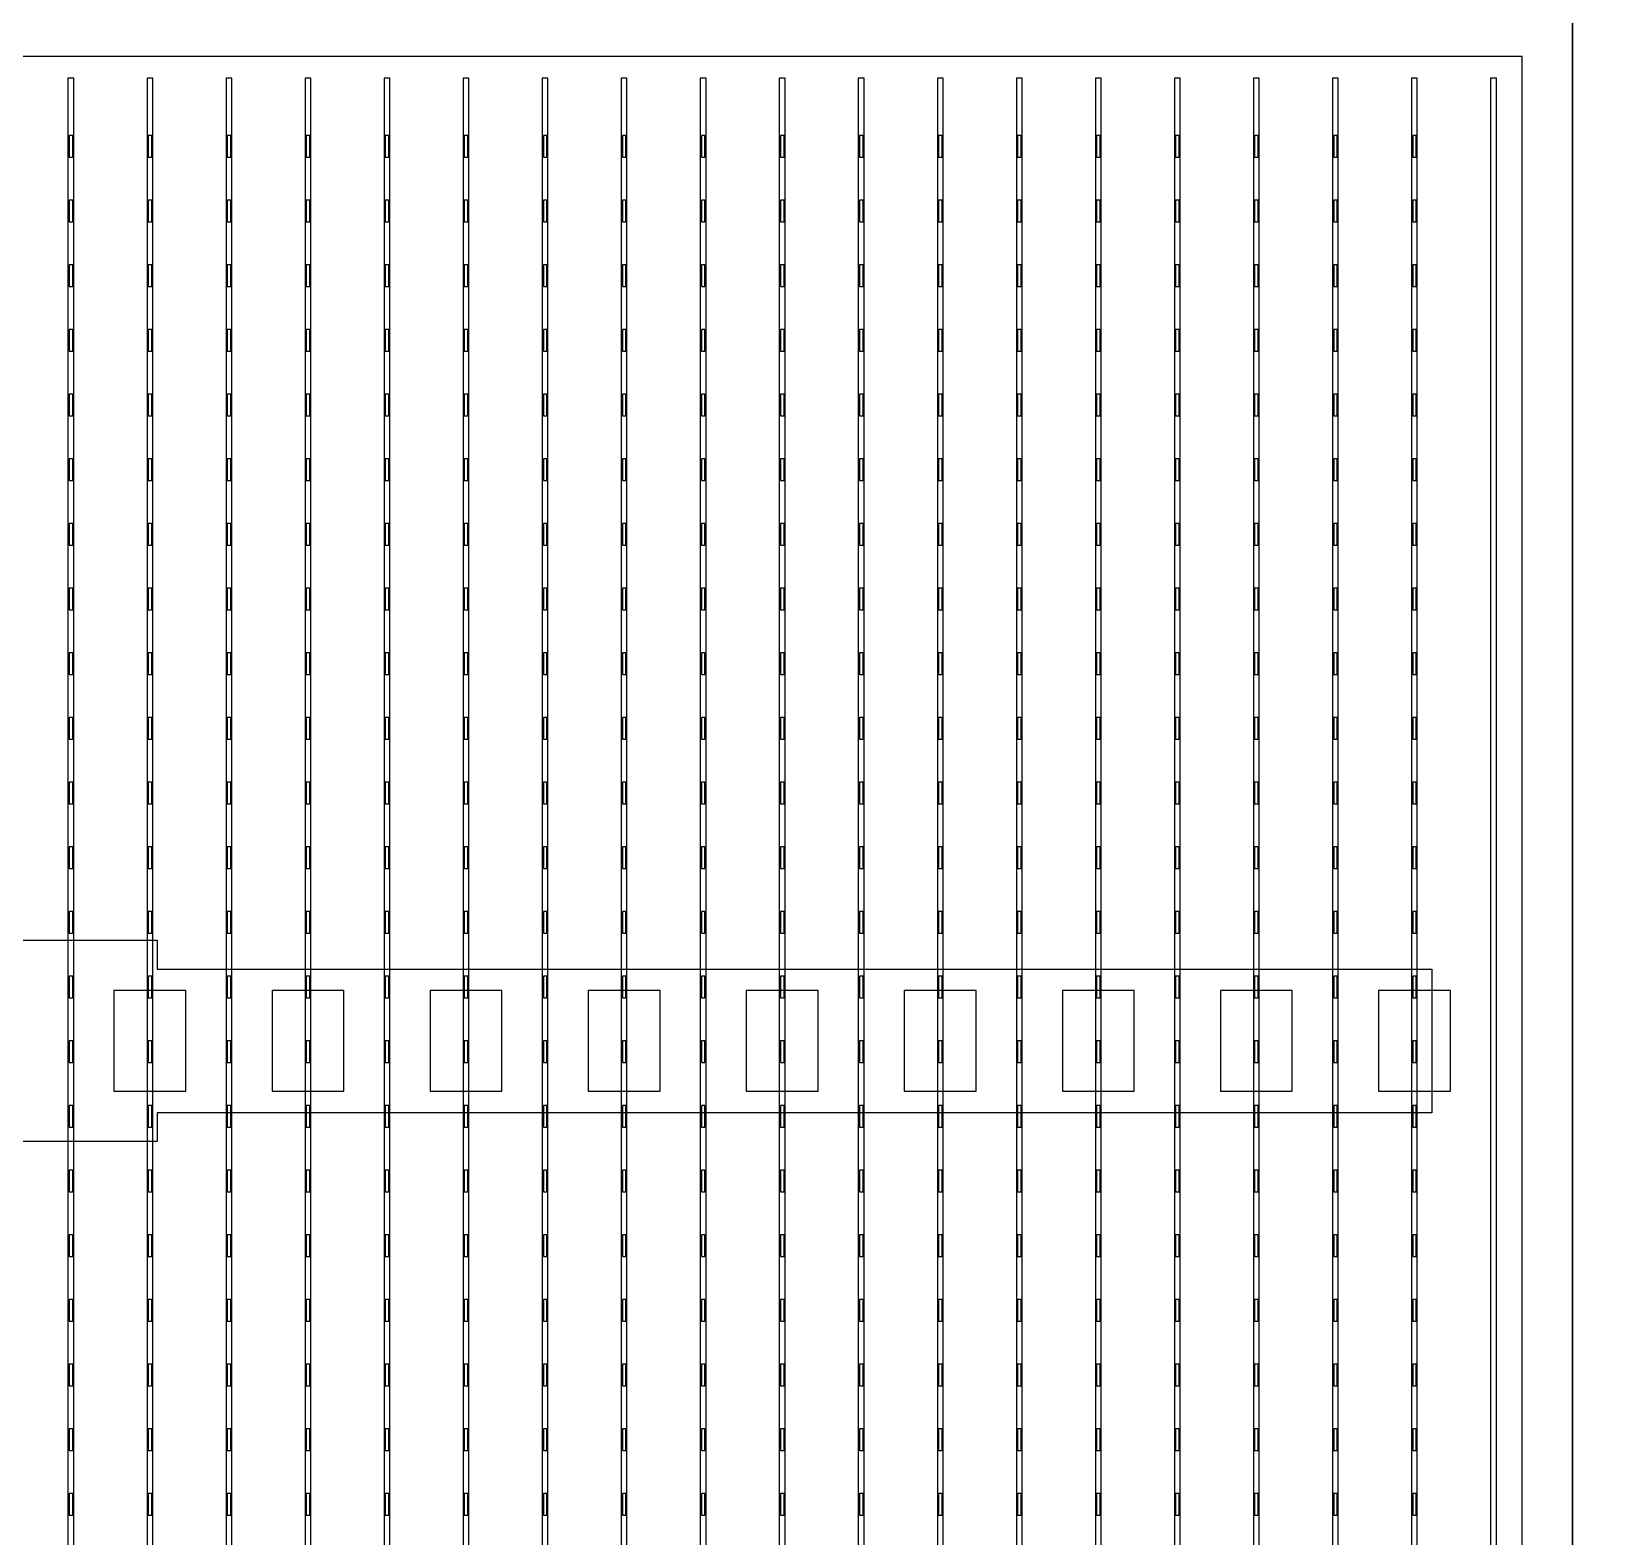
# Model space of a CAD drawing. Header units: millimetres. Extents: x -18 to 142, y -7 to 153.
# Drawn here: x 93.25 to 104.14, y 93.35 to 103.83 of the extents above; entities that cross this region are included whole.
import ezdxf

# ---------------------------------------------------------------- set-up
doc = ezdxf.new("R2010")
doc.units = ezdxf.units.MM
for name, color, linetype in [('BUSBARS', 3, 'Continuous'), ('CELLS', 5, 'Continuous'), ('CONTACT_PADS', 2, 'Continuous'), ('DICING', 4, 'Continuous'), ('FINGERS', 1, 'Continuous'), ('INSULATION', 2, 'Continuous')]:
    doc.layers.add(name, color=color, linetype=linetype)

msp = doc.modelspace()

# ---------------------------------------------------------------- linework, layer by layer
at = {"layer": 'BUSBARS'}
msp.add_lwpolyline([(102.99, 97.3), (102.99, 96.3), (94.12, 96.3), (94.12, 96.1), (92.92, 96.1), (92.92, 96.3), (84.05, 96.3), (84.05, 97.3), (92.92, 97.3), (92.92, 97.5), (94.12, 97.5), (94.12, 97.3), (102.99, 97.3)], close=True, dxfattribs=at)
at = {"layer": 'CELLS'}
for points in [[(103.97, 83.1), (103.97, 104), (83.07, 104), (83.07, 83.1), (103.97, 83.1)], [(124.87, 83.1), (124.87, 104), (103.97, 104), (103.97, 83.1), (124.87, 83.1)]]:
    msp.add_lwpolyline(points, close=True, dxfattribs=at)
at = {"layer": 'CONTACT_PADS'}
for points in [[(93.533, 102.95), (93.533, 103.1), (93.508, 103.1), (93.508, 102.95), (93.533, 102.95)], [(94.083, 102.95), (94.083, 103.1), (94.058, 103.1), (94.058, 102.95), (94.083, 102.95)], [(94.633, 102.95), (94.633, 103.1), (94.608, 103.1), (94.608, 102.95), (94.633, 102.95)], [(95.183, 102.95), (95.183, 103.1), (95.158, 103.1), (95.158, 102.95), (95.183, 102.95)], [(95.733, 102.95), (95.733, 103.1), (95.708, 103.1), (95.708, 102.95), (95.733, 102.95)], [(96.283, 102.95), (96.283, 103.1), (96.258, 103.1), (96.258, 102.95), (96.283, 102.95)], [(96.833, 102.95), (96.833, 103.1), (96.808, 103.1), (96.808, 102.95), (96.833, 102.95)], [(97.383, 102.95), (97.383, 103.1), (97.358, 103.1), (97.358, 102.95), (97.383, 102.95)], [(97.933, 102.95), (97.933, 103.1), (97.908, 103.1), (97.908, 102.95), (97.933, 102.95)], [(98.483, 102.95), (98.483, 103.1), (98.458, 103.1), (98.458, 102.95), (98.483, 102.95)], [(99.033, 102.95), (99.033, 103.1), (99.008, 103.1), (99.008, 102.95), (99.033, 102.95)], [(99.583, 102.95), (99.583, 103.1), (99.558, 103.1), (99.558, 102.95), (99.583, 102.95)], [(100.133, 102.95), (100.133, 103.1), (100.108, 103.1), (100.108, 102.95), (100.133, 102.95)], [(100.683, 102.95), (100.683, 103.1), (100.658, 103.1), (100.658, 102.95), (100.683, 102.95)], [(101.233, 102.95), (101.233, 103.1), (101.208, 103.1), (101.208, 102.95), (101.233, 102.95)], [(101.783, 102.95), (101.783, 103.1), (101.758, 103.1), (101.758, 102.95), (101.783, 102.95)], [(102.333, 102.95), (102.333, 103.1), (102.308, 103.1), (102.308, 102.95), (102.333, 102.95)], [(102.883, 102.95), (102.883, 103.1), (102.858, 103.1), (102.858, 102.95), (102.883, 102.95)], [(93.533, 102.5), (93.533, 102.65), (93.508, 102.65), (93.508, 102.5), (93.533, 102.5)], [(94.083, 102.5), (94.083, 102.65), (94.058, 102.65), (94.058, 102.5), (94.083, 102.5)], [(94.633, 102.5), (94.633, 102.65), (94.608, 102.65), (94.608, 102.5), (94.633, 102.5)], [(95.183, 102.5), (95.183, 102.65), (95.158, 102.65), (95.158, 102.5), (95.183, 102.5)], [(95.733, 102.5), (95.733, 102.65), (95.708, 102.65), (95.708, 102.5), (95.733, 102.5)], [(96.283, 102.5), (96.283, 102.65), (96.258, 102.65), (96.258, 102.5), (96.283, 102.5)], [(96.833, 102.5), (96.833, 102.65), (96.808, 102.65), (96.808, 102.5), (96.833, 102.5)], [(97.383, 102.5), (97.383, 102.65), (97.358, 102.65), (97.358, 102.5), (97.383, 102.5)], [(97.933, 102.5), (97.933, 102.65), (97.908, 102.65), (97.908, 102.5), (97.933, 102.5)], [(98.483, 102.5), (98.483, 102.65), (98.458, 102.65), (98.458, 102.5), (98.483, 102.5)], [(99.033, 102.5), (99.033, 102.65), (99.008, 102.65), (99.008, 102.5), (99.033, 102.5)], [(99.583, 102.5), (99.583, 102.65), (99.558, 102.65), (99.558, 102.5), (99.583, 102.5)], [(100.133, 102.5), (100.133, 102.65), (100.108, 102.65), (100.108, 102.5), (100.133, 102.5)], [(100.683, 102.5), (100.683, 102.65), (100.658, 102.65), (100.658, 102.5), (100.683, 102.5)], [(101.233, 102.5), (101.233, 102.65), (101.208, 102.65), (101.208, 102.5), (101.233, 102.5)], [(101.783, 102.5), (101.783, 102.65), (101.758, 102.65), (101.758, 102.5), (101.783, 102.5)], [(102.333, 102.5), (102.333, 102.65), (102.308, 102.65), (102.308, 102.5), (102.333, 102.5)], [(102.883, 102.5), (102.883, 102.65), (102.858, 102.65), (102.858, 102.5), (102.883, 102.5)], [(93.533, 102.05), (93.533, 102.2), (93.508, 102.2), (93.508, 102.05), (93.533, 102.05)], [(94.083, 102.05), (94.083, 102.2), (94.058, 102.2), (94.058, 102.05), (94.083, 102.05)], [(94.633, 102.05), (94.633, 102.2), (94.608, 102.2), (94.608, 102.05), (94.633, 102.05)], [(95.183, 102.05), (95.183, 102.2), (95.158, 102.2), (95.158, 102.05), (95.183, 102.05)], [(95.733, 102.05), (95.733, 102.2), (95.708, 102.2), (95.708, 102.05), (95.733, 102.05)], [(96.283, 102.05), (96.283, 102.2), (96.258, 102.2), (96.258, 102.05), (96.283, 102.05)], [(96.833, 102.05), (96.833, 102.2), (96.808, 102.2), (96.808, 102.05), (96.833, 102.05)], [(97.383, 102.05), (97.383, 102.2), (97.358, 102.2), (97.358, 102.05), (97.383, 102.05)], [(97.933, 102.05), (97.933, 102.2), (97.908, 102.2), (97.908, 102.05), (97.933, 102.05)], [(98.483, 102.05), (98.483, 102.2), (98.458, 102.2), (98.458, 102.05), (98.483, 102.05)], [(99.033, 102.05), (99.033, 102.2), (99.008, 102.2), (99.008, 102.05), (99.033, 102.05)], [(99.583, 102.05), (99.583, 102.2), (99.558, 102.2), (99.558, 102.05), (99.583, 102.05)], [(100.133, 102.05), (100.133, 102.2), (100.108, 102.2), (100.108, 102.05), (100.133, 102.05)], [(100.683, 102.05), (100.683, 102.2), (100.658, 102.2), (100.658, 102.05), (100.683, 102.05)], [(101.233, 102.05), (101.233, 102.2), (101.208, 102.2), (101.208, 102.05), (101.233, 102.05)], [(101.783, 102.05), (101.783, 102.2), (101.758, 102.2), (101.758, 102.05), (101.783, 102.05)], [(102.333, 102.05), (102.333, 102.2), (102.308, 102.2), (102.308, 102.05), (102.333, 102.05)], [(102.883, 102.05), (102.883, 102.2), (102.858, 102.2), (102.858, 102.05), (102.883, 102.05)], [(93.533, 101.6), (93.533, 101.75), (93.508, 101.75), (93.508, 101.6), (93.533, 101.6)], [(94.083, 101.6), (94.083, 101.75), (94.058, 101.75), (94.058, 101.6), (94.083, 101.6)], [(94.633, 101.6), (94.633, 101.75), (94.608, 101.75), (94.608, 101.6), (94.633, 101.6)], [(95.183, 101.6), (95.183, 101.75), (95.158, 101.75), (95.158, 101.6), (95.183, 101.6)], [(95.733, 101.6), (95.733, 101.75), (95.708, 101.75), (95.708, 101.6), (95.733, 101.6)], [(96.283, 101.6), (96.283, 101.75), (96.258, 101.75), (96.258, 101.6), (96.283, 101.6)], [(96.833, 101.6), (96.833, 101.75), (96.808, 101.75), (96.808, 101.6), (96.833, 101.6)], [(97.383, 101.6), (97.383, 101.75), (97.358, 101.75), (97.358, 101.6), (97.383, 101.6)], [(97.933, 101.6), (97.933, 101.75), (97.908, 101.75), (97.908, 101.6), (97.933, 101.6)], [(98.483, 101.6), (98.483, 101.75), (98.458, 101.75), (98.458, 101.6), (98.483, 101.6)], [(99.033, 101.6), (99.033, 101.75), (99.008, 101.75), (99.008, 101.6), (99.033, 101.6)], [(99.583, 101.6), (99.583, 101.75), (99.558, 101.75), (99.558, 101.6), (99.583, 101.6)], [(100.133, 101.6), (100.133, 101.75), (100.108, 101.75), (100.108, 101.6), (100.133, 101.6)], [(100.683, 101.6), (100.683, 101.75), (100.658, 101.75), (100.658, 101.6), (100.683, 101.6)], [(101.233, 101.6), (101.233, 101.75), (101.208, 101.75), (101.208, 101.6), (101.233, 101.6)], [(101.783, 101.6), (101.783, 101.75), (101.758, 101.75), (101.758, 101.6), (101.783, 101.6)], [(102.333, 101.6), (102.333, 101.75), (102.308, 101.75), (102.308, 101.6), (102.333, 101.6)], [(102.883, 101.6), (102.883, 101.75), (102.858, 101.75), (102.858, 101.6), (102.883, 101.6)], [(93.533, 101.15), (93.533, 101.3), (93.508, 101.3), (93.508, 101.15), (93.533, 101.15)], [(94.083, 101.15), (94.083, 101.3), (94.058, 101.3), (94.058, 101.15), (94.083, 101.15)], [(94.633, 101.15), (94.633, 101.3), (94.608, 101.3), (94.608, 101.15), (94.633, 101.15)], [(95.183, 101.15), (95.183, 101.3), (95.158, 101.3), (95.158, 101.15), (95.183, 101.15)], [(95.733, 101.15), (95.733, 101.3), (95.708, 101.3), (95.708, 101.15), (95.733, 101.15)], [(96.283, 101.15), (96.283, 101.3), (96.258, 101.3), (96.258, 101.15), (96.283, 101.15)], [(96.833, 101.15), (96.833, 101.3), (96.808, 101.3), (96.808, 101.15), (96.833, 101.15)], [(97.383, 101.15), (97.383, 101.3), (97.358, 101.3), (97.358, 101.15), (97.383, 101.15)], [(97.933, 101.15), (97.933, 101.3), (97.908, 101.3), (97.908, 101.15), (97.933, 101.15)], [(98.483, 101.15), (98.483, 101.3), (98.458, 101.3), (98.458, 101.15), (98.483, 101.15)], [(99.033, 101.15), (99.033, 101.3), (99.008, 101.3), (99.008, 101.15), (99.033, 101.15)], [(99.583, 101.15), (99.583, 101.3), (99.558, 101.3), (99.558, 101.15), (99.583, 101.15)], [(100.133, 101.15), (100.133, 101.3), (100.108, 101.3), (100.108, 101.15), (100.133, 101.15)], [(100.683, 101.15), (100.683, 101.3), (100.658, 101.3), (100.658, 101.15), (100.683, 101.15)], [(101.233, 101.15), (101.233, 101.3), (101.208, 101.3), (101.208, 101.15), (101.233, 101.15)], [(101.783, 101.15), (101.783, 101.3), (101.758, 101.3), (101.758, 101.15), (101.783, 101.15)], [(102.333, 101.15), (102.333, 101.3), (102.308, 101.3), (102.308, 101.15), (102.333, 101.15)], [(102.883, 101.15), (102.883, 101.3), (102.858, 101.3), (102.858, 101.15), (102.883, 101.15)], [(93.533, 100.7), (93.533, 100.85), (93.508, 100.85), (93.508, 100.7), (93.533, 100.7)], [(94.083, 100.7), (94.083, 100.85), (94.058, 100.85), (94.058, 100.7), (94.083, 100.7)], [(94.633, 100.7), (94.633, 100.85), (94.608, 100.85), (94.608, 100.7), (94.633, 100.7)], [(95.183, 100.7), (95.183, 100.85), (95.158, 100.85), (95.158, 100.7), (95.183, 100.7)], [(95.733, 100.7), (95.733, 100.85), (95.708, 100.85), (95.708, 100.7), (95.733, 100.7)], [(96.283, 100.7), (96.283, 100.85), (96.258, 100.85), (96.258, 100.7), (96.283, 100.7)], [(96.833, 100.7), (96.833, 100.85), (96.808, 100.85), (96.808, 100.7), (96.833, 100.7)], [(97.383, 100.7), (97.383, 100.85), (97.358, 100.85), (97.358, 100.7), (97.383, 100.7)], [(97.933, 100.7), (97.933, 100.85), (97.908, 100.85), (97.908, 100.7), (97.933, 100.7)], [(98.483, 100.7), (98.483, 100.85), (98.458, 100.85), (98.458, 100.7), (98.483, 100.7)], [(99.033, 100.7), (99.033, 100.85), (99.008, 100.85), (99.008, 100.7), (99.033, 100.7)], [(99.583, 100.7), (99.583, 100.85), (99.558, 100.85), (99.558, 100.7), (99.583, 100.7)], [(100.133, 100.7), (100.133, 100.85), (100.108, 100.85), (100.108, 100.7), (100.133, 100.7)], [(100.683, 100.7), (100.683, 100.85), (100.658, 100.85), (100.658, 100.7), (100.683, 100.7)], [(101.233, 100.7), (101.233, 100.85), (101.208, 100.85), (101.208, 100.7), (101.233, 100.7)], [(101.783, 100.7), (101.783, 100.85), (101.758, 100.85), (101.758, 100.7), (101.783, 100.7)], [(102.333, 100.7), (102.333, 100.85), (102.308, 100.85), (102.308, 100.7), (102.333, 100.7)], [(102.883, 100.7), (102.883, 100.85), (102.858, 100.85), (102.858, 100.7), (102.883, 100.7)], [(93.533, 100.25), (93.533, 100.4), (93.508, 100.4), (93.508, 100.25), (93.533, 100.25)], [(94.083, 100.25), (94.083, 100.4), (94.058, 100.4), (94.058, 100.25), (94.083, 100.25)], [(94.633, 100.25), (94.633, 100.4), (94.608, 100.4), (94.608, 100.25), (94.633, 100.25)], [(95.183, 100.25), (95.183, 100.4), (95.158, 100.4), (95.158, 100.25), (95.183, 100.25)], [(95.733, 100.25), (95.733, 100.4), (95.708, 100.4), (95.708, 100.25), (95.733, 100.25)], [(96.283, 100.25), (96.283, 100.4), (96.258, 100.4), (96.258, 100.25), (96.283, 100.25)], [(96.833, 100.25), (96.833, 100.4), (96.808, 100.4), (96.808, 100.25), (96.833, 100.25)], [(97.383, 100.25), (97.383, 100.4), (97.358, 100.4), (97.358, 100.25), (97.383, 100.25)], [(97.933, 100.25), (97.933, 100.4), (97.908, 100.4), (97.908, 100.25), (97.933, 100.25)], [(98.483, 100.25), (98.483, 100.4), (98.458, 100.4), (98.458, 100.25), (98.483, 100.25)], [(99.033, 100.25), (99.033, 100.4), (99.008, 100.4), (99.008, 100.25), (99.033, 100.25)], [(99.583, 100.25), (99.583, 100.4), (99.558, 100.4), (99.558, 100.25), (99.583, 100.25)], [(100.133, 100.25), (100.133, 100.4), (100.108, 100.4), (100.108, 100.25), (100.133, 100.25)], [(100.683, 100.25), (100.683, 100.4), (100.658, 100.4), (100.658, 100.25), (100.683, 100.25)], [(101.233, 100.25), (101.233, 100.4), (101.208, 100.4), (101.208, 100.25), (101.233, 100.25)], [(101.783, 100.25), (101.783, 100.4), (101.758, 100.4), (101.758, 100.25), (101.783, 100.25)], [(102.333, 100.25), (102.333, 100.4), (102.308, 100.4), (102.308, 100.25), (102.333, 100.25)], [(102.883, 100.25), (102.883, 100.4), (102.858, 100.4), (102.858, 100.25), (102.883, 100.25)], [(93.533, 99.8), (93.533, 99.95), (93.508, 99.95), (93.508, 99.8), (93.533, 99.8)], [(94.083, 99.8), (94.083, 99.95), (94.058, 99.95), (94.058, 99.8), (94.083, 99.8)], [(94.633, 99.8), (94.633, 99.95), (94.608, 99.95), (94.608, 99.8), (94.633, 99.8)], [(95.183, 99.8), (95.183, 99.95), (95.158, 99.95), (95.158, 99.8), (95.183, 99.8)], [(95.733, 99.8), (95.733, 99.95), (95.708, 99.95), (95.708, 99.8), (95.733, 99.8)], [(96.283, 99.8), (96.283, 99.95), (96.258, 99.95), (96.258, 99.8), (96.283, 99.8)], [(96.833, 99.8), (96.833, 99.95), (96.808, 99.95), (96.808, 99.8), (96.833, 99.8)], [(97.383, 99.8), (97.383, 99.95), (97.358, 99.95), (97.358, 99.8), (97.383, 99.8)], [(97.933, 99.8), (97.933, 99.95), (97.908, 99.95), (97.908, 99.8), (97.933, 99.8)], [(98.483, 99.8), (98.483, 99.95), (98.458, 99.95), (98.458, 99.8), (98.483, 99.8)], [(99.033, 99.8), (99.033, 99.95), (99.008, 99.95), (99.008, 99.8), (99.033, 99.8)], [(99.583, 99.8), (99.583, 99.95), (99.558, 99.95), (99.558, 99.8), (99.583, 99.8)], [(100.133, 99.8), (100.133, 99.95), (100.108, 99.95), (100.108, 99.8), (100.133, 99.8)], [(100.683, 99.8), (100.683, 99.95), (100.658, 99.95), (100.658, 99.8), (100.683, 99.8)], [(101.233, 99.8), (101.233, 99.95), (101.208, 99.95), (101.208, 99.8), (101.233, 99.8)], [(101.783, 99.8), (101.783, 99.95), (101.758, 99.95), (101.758, 99.8), (101.783, 99.8)], [(102.333, 99.8), (102.333, 99.95), (102.308, 99.95), (102.308, 99.8), (102.333, 99.8)], [(102.883, 99.8), (102.883, 99.95), (102.858, 99.95), (102.858, 99.8), (102.883, 99.8)], [(93.533, 99.35), (93.533, 99.5), (93.508, 99.5), (93.508, 99.35), (93.533, 99.35)], [(94.083, 99.35), (94.083, 99.5), (94.058, 99.5), (94.058, 99.35), (94.083, 99.35)], [(94.633, 99.35), (94.633, 99.5), (94.608, 99.5), (94.608, 99.35), (94.633, 99.35)], [(95.183, 99.35), (95.183, 99.5), (95.158, 99.5), (95.158, 99.35), (95.183, 99.35)], [(95.733, 99.35), (95.733, 99.5), (95.708, 99.5), (95.708, 99.35), (95.733, 99.35)], [(96.283, 99.35), (96.283, 99.5), (96.258, 99.5), (96.258, 99.35), (96.283, 99.35)], [(96.833, 99.35), (96.833, 99.5), (96.808, 99.5), (96.808, 99.35), (96.833, 99.35)], [(97.383, 99.35), (97.383, 99.5), (97.358, 99.5), (97.358, 99.35), (97.383, 99.35)], [(97.933, 99.35), (97.933, 99.5), (97.908, 99.5), (97.908, 99.35), (97.933, 99.35)], [(98.483, 99.35), (98.483, 99.5), (98.458, 99.5), (98.458, 99.35), (98.483, 99.35)], [(99.033, 99.35), (99.033, 99.5), (99.008, 99.5), (99.008, 99.35), (99.033, 99.35)], [(99.583, 99.35), (99.583, 99.5), (99.558, 99.5), (99.558, 99.35), (99.583, 99.35)], [(100.133, 99.35), (100.133, 99.5), (100.108, 99.5), (100.108, 99.35), (100.133, 99.35)], [(100.683, 99.35), (100.683, 99.5), (100.658, 99.5), (100.658, 99.35), (100.683, 99.35)], [(101.233, 99.35), (101.233, 99.5), (101.208, 99.5), (101.208, 99.35), (101.233, 99.35)], [(101.783, 99.35), (101.783, 99.5), (101.758, 99.5), (101.758, 99.35), (101.783, 99.35)], [(102.333, 99.35), (102.333, 99.5), (102.308, 99.5), (102.308, 99.35), (102.333, 99.35)], [(102.883, 99.35), (102.883, 99.5), (102.858, 99.5), (102.858, 99.35), (102.883, 99.35)], [(93.533, 98.9), (93.533, 99.05), (93.508, 99.05), (93.508, 98.9), (93.533, 98.9)], [(94.083, 98.9), (94.083, 99.05), (94.058, 99.05), (94.058, 98.9), (94.083, 98.9)], [(94.633, 98.9), (94.633, 99.05), (94.608, 99.05), (94.608, 98.9), (94.633, 98.9)], [(95.183, 98.9), (95.183, 99.05), (95.158, 99.05), (95.158, 98.9), (95.183, 98.9)], [(95.733, 98.9), (95.733, 99.05), (95.708, 99.05), (95.708, 98.9), (95.733, 98.9)], [(96.283, 98.9), (96.283, 99.05), (96.258, 99.05), (96.258, 98.9), (96.283, 98.9)], [(96.833, 98.9), (96.833, 99.05), (96.808, 99.05), (96.808, 98.9), (96.833, 98.9)], [(97.383, 98.9), (97.383, 99.05), (97.358, 99.05), (97.358, 98.9), (97.383, 98.9)], [(97.933, 98.9), (97.933, 99.05), (97.908, 99.05), (97.908, 98.9), (97.933, 98.9)], [(98.483, 98.9), (98.483, 99.05), (98.458, 99.05), (98.458, 98.9), (98.483, 98.9)], [(99.033, 98.9), (99.033, 99.05), (99.008, 99.05), (99.008, 98.9), (99.033, 98.9)], [(99.583, 98.9), (99.583, 99.05), (99.558, 99.05), (99.558, 98.9), (99.583, 98.9)], [(100.133, 98.9), (100.133, 99.05), (100.108, 99.05), (100.108, 98.9), (100.133, 98.9)], [(100.683, 98.9), (100.683, 99.05), (100.658, 99.05), (100.658, 98.9), (100.683, 98.9)], [(101.233, 98.9), (101.233, 99.05), (101.208, 99.05), (101.208, 98.9), (101.233, 98.9)], [(101.783, 98.9), (101.783, 99.05), (101.758, 99.05), (101.758, 98.9), (101.783, 98.9)], [(102.333, 98.9), (102.333, 99.05), (102.308, 99.05), (102.308, 98.9), (102.333, 98.9)], [(102.883, 98.9), (102.883, 99.05), (102.858, 99.05), (102.858, 98.9), (102.883, 98.9)], [(93.533, 98.45), (93.533, 98.6), (93.508, 98.6), (93.508, 98.45), (93.533, 98.45)], [(94.083, 98.45), (94.083, 98.6), (94.058, 98.6), (94.058, 98.45), (94.083, 98.45)], [(94.633, 98.45), (94.633, 98.6), (94.608, 98.6), (94.608, 98.45), (94.633, 98.45)], [(95.183, 98.45), (95.183, 98.6), (95.158, 98.6), (95.158, 98.45), (95.183, 98.45)], [(95.733, 98.45), (95.733, 98.6), (95.708, 98.6), (95.708, 98.45), (95.733, 98.45)], [(96.283, 98.45), (96.283, 98.6), (96.258, 98.6), (96.258, 98.45), (96.283, 98.45)], [(96.833, 98.45), (96.833, 98.6), (96.808, 98.6), (96.808, 98.45), (96.833, 98.45)], [(97.383, 98.45), (97.383, 98.6), (97.358, 98.6), (97.358, 98.45), (97.383, 98.45)], [(97.933, 98.45), (97.933, 98.6), (97.908, 98.6), (97.908, 98.45), (97.933, 98.45)], [(98.483, 98.45), (98.483, 98.6), (98.458, 98.6), (98.458, 98.45), (98.483, 98.45)], [(99.033, 98.45), (99.033, 98.6), (99.008, 98.6), (99.008, 98.45), (99.033, 98.45)], [(99.583, 98.45), (99.583, 98.6), (99.558, 98.6), (99.558, 98.45), (99.583, 98.45)], [(100.133, 98.45), (100.133, 98.6), (100.108, 98.6), (100.108, 98.45), (100.133, 98.45)], [(100.683, 98.45), (100.683, 98.6), (100.658, 98.6), (100.658, 98.45), (100.683, 98.45)], [(101.233, 98.45), (101.233, 98.6), (101.208, 98.6), (101.208, 98.45), (101.233, 98.45)], [(101.783, 98.45), (101.783, 98.6), (101.758, 98.6), (101.758, 98.45), (101.783, 98.45)], [(102.333, 98.45), (102.333, 98.6), (102.308, 98.6), (102.308, 98.45), (102.333, 98.45)], [(102.883, 98.45), (102.883, 98.6), (102.858, 98.6), (102.858, 98.45), (102.883, 98.45)], [(93.533, 98), (93.533, 98.15), (93.508, 98.15), (93.508, 98), (93.533, 98)], [(94.083, 98), (94.083, 98.15), (94.058, 98.15), (94.058, 98), (94.083, 98)], [(94.633, 98), (94.633, 98.15), (94.608, 98.15), (94.608, 98), (94.633, 98)], [(95.183, 98), (95.183, 98.15), (95.158, 98.15), (95.158, 98), (95.183, 98)], [(95.733, 98), (95.733, 98.15), (95.708, 98.15), (95.708, 98), (95.733, 98)], [(96.283, 98), (96.283, 98.15), (96.258, 98.15), (96.258, 98), (96.283, 98)], [(96.833, 98), (96.833, 98.15), (96.808, 98.15), (96.808, 98), (96.833, 98)], [(97.383, 98), (97.383, 98.15), (97.358, 98.15), (97.358, 98), (97.383, 98)], [(97.933, 98), (97.933, 98.15), (97.908, 98.15), (97.908, 98), (97.933, 98)], [(98.483, 98), (98.483, 98.15), (98.458, 98.15), (98.458, 98), (98.483, 98)], [(99.033, 98), (99.033, 98.15), (99.008, 98.15), (99.008, 98), (99.033, 98)], [(99.583, 98), (99.583, 98.15), (99.558, 98.15), (99.558, 98), (99.583, 98)], [(100.133, 98), (100.133, 98.15), (100.108, 98.15), (100.108, 98), (100.133, 98)], [(100.683, 98), (100.683, 98.15), (100.658, 98.15), (100.658, 98), (100.683, 98)], [(101.233, 98), (101.233, 98.15), (101.208, 98.15), (101.208, 98), (101.233, 98)], [(101.783, 98), (101.783, 98.15), (101.758, 98.15), (101.758, 98), (101.783, 98)], [(102.333, 98), (102.333, 98.15), (102.308, 98.15), (102.308, 98), (102.333, 98)], [(102.883, 98), (102.883, 98.15), (102.858, 98.15), (102.858, 98), (102.883, 98)], [(93.533, 97.55), (93.533, 97.7), (93.508, 97.7), (93.508, 97.55), (93.533, 97.55)], [(94.083, 97.55), (94.083, 97.7), (94.058, 97.7), (94.058, 97.55), (94.083, 97.55)], [(94.633, 97.55), (94.633, 97.7), (94.608, 97.7), (94.608, 97.55), (94.633, 97.55)], [(95.183, 97.55), (95.183, 97.7), (95.158, 97.7), (95.158, 97.55), (95.183, 97.55)], [(95.733, 97.55), (95.733, 97.7), (95.708, 97.7), (95.708, 97.55), (95.733, 97.55)], [(96.283, 97.55), (96.283, 97.7), (96.258, 97.7), (96.258, 97.55), (96.283, 97.55)], [(96.833, 97.55), (96.833, 97.7), (96.808, 97.7), (96.808, 97.55), (96.833, 97.55)], [(97.383, 97.55), (97.383, 97.7), (97.358, 97.7), (97.358, 97.55), (97.383, 97.55)], [(97.933, 97.55), (97.933, 97.7), (97.908, 97.7), (97.908, 97.55), (97.933, 97.55)], [(98.483, 97.55), (98.483, 97.7), (98.458, 97.7), (98.458, 97.55), (98.483, 97.55)], [(99.033, 97.55), (99.033, 97.7), (99.008, 97.7), (99.008, 97.55), (99.033, 97.55)], [(99.583, 97.55), (99.583, 97.7), (99.558, 97.7), (99.558, 97.55), (99.583, 97.55)], [(100.133, 97.55), (100.133, 97.7), (100.108, 97.7), (100.108, 97.55), (100.133, 97.55)], [(100.683, 97.55), (100.683, 97.7), (100.658, 97.7), (100.658, 97.55), (100.683, 97.55)], [(101.233, 97.55), (101.233, 97.7), (101.208, 97.7), (101.208, 97.55), (101.233, 97.55)], [(101.783, 97.55), (101.783, 97.7), (101.758, 97.7), (101.758, 97.55), (101.783, 97.55)], [(102.333, 97.55), (102.333, 97.7), (102.308, 97.7), (102.308, 97.55), (102.333, 97.55)], [(102.883, 97.55), (102.883, 97.7), (102.858, 97.7), (102.858, 97.55), (102.883, 97.55)], [(93.533, 97.1), (93.533, 97.25), (93.508, 97.25), (93.508, 97.1), (93.533, 97.1)], [(94.083, 97.1), (94.083, 97.25), (94.058, 97.25), (94.058, 97.1), (94.083, 97.1)], [(94.633, 97.1), (94.633, 97.25), (94.608, 97.25), (94.608, 97.1), (94.633, 97.1)], [(95.183, 97.1), (95.183, 97.25), (95.158, 97.25), (95.158, 97.1), (95.183, 97.1)], [(95.733, 97.1), (95.733, 97.25), (95.708, 97.25), (95.708, 97.1), (95.733, 97.1)], [(96.283, 97.1), (96.283, 97.25), (96.258, 97.25), (96.258, 97.1), (96.283, 97.1)], [(96.833, 97.1), (96.833, 97.25), (96.808, 97.25), (96.808, 97.1), (96.833, 97.1)], [(97.383, 97.1), (97.383, 97.25), (97.358, 97.25), (97.358, 97.1), (97.383, 97.1)], [(97.933, 97.1), (97.933, 97.25), (97.908, 97.25), (97.908, 97.1), (97.933, 97.1)], [(98.483, 97.1), (98.483, 97.25), (98.458, 97.25), (98.458, 97.1), (98.483, 97.1)], [(99.033, 97.1), (99.033, 97.25), (99.008, 97.25), (99.008, 97.1), (99.033, 97.1)], [(99.583, 97.1), (99.583, 97.25), (99.558, 97.25), (99.558, 97.1), (99.583, 97.1)], [(100.133, 97.1), (100.133, 97.25), (100.108, 97.25), (100.108, 97.1), (100.133, 97.1)], [(100.683, 97.1), (100.683, 97.25), (100.658, 97.25), (100.658, 97.1), (100.683, 97.1)], [(101.233, 97.1), (101.233, 97.25), (101.208, 97.25), (101.208, 97.1), (101.233, 97.1)], [(101.783, 97.1), (101.783, 97.25), (101.758, 97.25), (101.758, 97.1), (101.783, 97.1)], [(102.333, 97.1), (102.333, 97.25), (102.308, 97.25), (102.308, 97.1), (102.333, 97.1)], [(102.883, 97.1), (102.883, 97.25), (102.858, 97.25), (102.858, 97.1), (102.883, 97.1)], [(93.533, 96.65), (93.533, 96.8), (93.508, 96.8), (93.508, 96.65), (93.533, 96.65)], [(94.083, 96.65), (94.083, 96.8), (94.058, 96.8), (94.058, 96.65), (94.083, 96.65)], [(94.633, 96.65), (94.633, 96.8), (94.608, 96.8), (94.608, 96.65), (94.633, 96.65)], [(95.183, 96.65), (95.183, 96.8), (95.158, 96.8), (95.158, 96.65), (95.183, 96.65)], [(95.733, 96.65), (95.733, 96.8), (95.708, 96.8), (95.708, 96.65), (95.733, 96.65)], [(96.283, 96.65), (96.283, 96.8), (96.258, 96.8), (96.258, 96.65), (96.283, 96.65)], [(96.833, 96.65), (96.833, 96.8), (96.808, 96.8), (96.808, 96.65), (96.833, 96.65)], [(97.383, 96.65), (97.383, 96.8), (97.358, 96.8), (97.358, 96.65), (97.383, 96.65)], [(97.933, 96.65), (97.933, 96.8), (97.908, 96.8), (97.908, 96.65), (97.933, 96.65)], [(98.483, 96.65), (98.483, 96.8), (98.458, 96.8), (98.458, 96.65), (98.483, 96.65)], [(99.033, 96.65), (99.033, 96.8), (99.008, 96.8), (99.008, 96.65), (99.033, 96.65)], [(99.583, 96.65), (99.583, 96.8), (99.558, 96.8), (99.558, 96.65), (99.583, 96.65)], [(100.133, 96.65), (100.133, 96.8), (100.108, 96.8), (100.108, 96.65), (100.133, 96.65)], [(100.683, 96.65), (100.683, 96.8), (100.658, 96.8), (100.658, 96.65), (100.683, 96.65)], [(101.233, 96.65), (101.233, 96.8), (101.208, 96.8), (101.208, 96.65), (101.233, 96.65)], [(101.783, 96.65), (101.783, 96.8), (101.758, 96.8), (101.758, 96.65), (101.783, 96.65)], [(102.333, 96.65), (102.333, 96.8), (102.308, 96.8), (102.308, 96.65), (102.333, 96.65)], [(102.883, 96.65), (102.883, 96.8), (102.858, 96.8), (102.858, 96.65), (102.883, 96.65)], [(93.533, 96.2), (93.533, 96.35), (93.508, 96.35), (93.508, 96.2), (93.533, 96.2)], [(94.083, 96.2), (94.083, 96.35), (94.058, 96.35), (94.058, 96.2), (94.083, 96.2)], [(94.633, 96.2), (94.633, 96.35), (94.608, 96.35), (94.608, 96.2), (94.633, 96.2)], [(95.183, 96.2), (95.183, 96.35), (95.158, 96.35), (95.158, 96.2), (95.183, 96.2)], [(95.733, 96.2), (95.733, 96.35), (95.708, 96.35), (95.708, 96.2), (95.733, 96.2)], [(96.283, 96.2), (96.283, 96.35), (96.258, 96.35), (96.258, 96.2), (96.283, 96.2)], [(96.833, 96.2), (96.833, 96.35), (96.808, 96.35), (96.808, 96.2), (96.833, 96.2)], [(97.383, 96.2), (97.383, 96.35), (97.358, 96.35), (97.358, 96.2), (97.383, 96.2)], [(97.933, 96.2), (97.933, 96.35), (97.908, 96.35), (97.908, 96.2), (97.933, 96.2)], [(98.483, 96.2), (98.483, 96.35), (98.458, 96.35), (98.458, 96.2), (98.483, 96.2)], [(99.033, 96.2), (99.033, 96.35), (99.008, 96.35), (99.008, 96.2), (99.033, 96.2)], [(99.583, 96.2), (99.583, 96.35), (99.558, 96.35), (99.558, 96.2), (99.583, 96.2)], [(100.133, 96.2), (100.133, 96.35), (100.108, 96.35), (100.108, 96.2), (100.133, 96.2)], [(100.683, 96.2), (100.683, 96.35), (100.658, 96.35), (100.658, 96.2), (100.683, 96.2)], [(101.233, 96.2), (101.233, 96.35), (101.208, 96.35), (101.208, 96.2), (101.233, 96.2)], [(101.783, 96.2), (101.783, 96.35), (101.758, 96.35), (101.758, 96.2), (101.783, 96.2)], [(102.333, 96.2), (102.333, 96.35), (102.308, 96.35), (102.308, 96.2), (102.333, 96.2)], [(102.883, 96.2), (102.883, 96.35), (102.858, 96.35), (102.858, 96.2), (102.883, 96.2)], [(93.533, 95.75), (93.533, 95.9), (93.508, 95.9), (93.508, 95.75), (93.533, 95.75)], [(94.083, 95.75), (94.083, 95.9), (94.058, 95.9), (94.058, 95.75), (94.083, 95.75)], [(94.633, 95.75), (94.633, 95.9), (94.608, 95.9), (94.608, 95.75), (94.633, 95.75)], [(95.183, 95.75), (95.183, 95.9), (95.158, 95.9), (95.158, 95.75), (95.183, 95.75)], [(95.733, 95.75), (95.733, 95.9), (95.708, 95.9), (95.708, 95.75), (95.733, 95.75)], [(96.283, 95.75), (96.283, 95.9), (96.258, 95.9), (96.258, 95.75), (96.283, 95.75)], [(96.833, 95.75), (96.833, 95.9), (96.808, 95.9), (96.808, 95.75), (96.833, 95.75)], [(97.383, 95.75), (97.383, 95.9), (97.358, 95.9), (97.358, 95.75), (97.383, 95.75)], [(97.933, 95.75), (97.933, 95.9), (97.908, 95.9), (97.908, 95.75), (97.933, 95.75)], [(98.483, 95.75), (98.483, 95.9), (98.458, 95.9), (98.458, 95.75), (98.483, 95.75)], [(99.033, 95.75), (99.033, 95.9), (99.008, 95.9), (99.008, 95.75), (99.033, 95.75)], [(99.583, 95.75), (99.583, 95.9), (99.558, 95.9), (99.558, 95.75), (99.583, 95.75)], [(100.133, 95.75), (100.133, 95.9), (100.108, 95.9), (100.108, 95.75), (100.133, 95.75)], [(100.683, 95.75), (100.683, 95.9), (100.658, 95.9), (100.658, 95.75), (100.683, 95.75)], [(101.233, 95.75), (101.233, 95.9), (101.208, 95.9), (101.208, 95.75), (101.233, 95.75)], [(101.783, 95.75), (101.783, 95.9), (101.758, 95.9), (101.758, 95.75), (101.783, 95.75)], [(102.333, 95.75), (102.333, 95.9), (102.308, 95.9), (102.308, 95.75), (102.333, 95.75)], [(102.883, 95.75), (102.883, 95.9), (102.858, 95.9), (102.858, 95.75), (102.883, 95.75)], [(93.533, 95.3), (93.533, 95.45), (93.508, 95.45), (93.508, 95.3), (93.533, 95.3)], [(94.083, 95.3), (94.083, 95.45), (94.058, 95.45), (94.058, 95.3), (94.083, 95.3)], [(94.633, 95.3), (94.633, 95.45), (94.608, 95.45), (94.608, 95.3), (94.633, 95.3)], [(95.183, 95.3), (95.183, 95.45), (95.158, 95.45), (95.158, 95.3), (95.183, 95.3)], [(95.733, 95.3), (95.733, 95.45), (95.708, 95.45), (95.708, 95.3), (95.733, 95.3)], [(96.283, 95.3), (96.283, 95.45), (96.258, 95.45), (96.258, 95.3), (96.283, 95.3)], [(96.833, 95.3), (96.833, 95.45), (96.808, 95.45), (96.808, 95.3), (96.833, 95.3)], [(97.383, 95.3), (97.383, 95.45), (97.358, 95.45), (97.358, 95.3), (97.383, 95.3)], [(97.933, 95.3), (97.933, 95.45), (97.908, 95.45), (97.908, 95.3), (97.933, 95.3)], [(98.483, 95.3), (98.483, 95.45), (98.458, 95.45), (98.458, 95.3), (98.483, 95.3)], [(99.033, 95.3), (99.033, 95.45), (99.008, 95.45), (99.008, 95.3), (99.033, 95.3)], [(99.583, 95.3), (99.583, 95.45), (99.558, 95.45), (99.558, 95.3), (99.583, 95.3)], [(100.133, 95.3), (100.133, 95.45), (100.108, 95.45), (100.108, 95.3), (100.133, 95.3)], [(100.683, 95.3), (100.683, 95.45), (100.658, 95.45), (100.658, 95.3), (100.683, 95.3)], [(101.233, 95.3), (101.233, 95.45), (101.208, 95.45), (101.208, 95.3), (101.233, 95.3)], [(101.783, 95.3), (101.783, 95.45), (101.758, 95.45), (101.758, 95.3), (101.783, 95.3)], [(102.333, 95.3), (102.333, 95.45), (102.308, 95.45), (102.308, 95.3), (102.333, 95.3)], [(102.883, 95.3), (102.883, 95.45), (102.858, 95.45), (102.858, 95.3), (102.883, 95.3)], [(93.533, 94.85), (93.533, 95), (93.508, 95), (93.508, 94.85), (93.533, 94.85)], [(94.083, 94.85), (94.083, 95), (94.058, 95), (94.058, 94.85), (94.083, 94.85)], [(94.633, 94.85), (94.633, 95), (94.608, 95), (94.608, 94.85), (94.633, 94.85)], [(95.183, 94.85), (95.183, 95), (95.158, 95), (95.158, 94.85), (95.183, 94.85)], [(95.733, 94.85), (95.733, 95), (95.708, 95), (95.708, 94.85), (95.733, 94.85)], [(96.283, 94.85), (96.283, 95), (96.258, 95), (96.258, 94.85), (96.283, 94.85)], [(96.833, 94.85), (96.833, 95), (96.808, 95), (96.808, 94.85), (96.833, 94.85)], [(97.383, 94.85), (97.383, 95), (97.358, 95), (97.358, 94.85), (97.383, 94.85)], [(97.933, 94.85), (97.933, 95), (97.908, 95), (97.908, 94.85), (97.933, 94.85)], [(98.483, 94.85), (98.483, 95), (98.458, 95), (98.458, 94.85), (98.483, 94.85)], [(99.033, 94.85), (99.033, 95), (99.008, 95), (99.008, 94.85), (99.033, 94.85)], [(99.583, 94.85), (99.583, 95), (99.558, 95), (99.558, 94.85), (99.583, 94.85)], [(100.133, 94.85), (100.133, 95), (100.108, 95), (100.108, 94.85), (100.133, 94.85)], [(100.683, 94.85), (100.683, 95), (100.658, 95), (100.658, 94.85), (100.683, 94.85)], [(101.233, 94.85), (101.233, 95), (101.208, 95), (101.208, 94.85), (101.233, 94.85)], [(101.783, 94.85), (101.783, 95), (101.758, 95), (101.758, 94.85), (101.783, 94.85)], [(102.333, 94.85), (102.333, 95), (102.308, 95), (102.308, 94.85), (102.333, 94.85)], [(102.883, 94.85), (102.883, 95), (102.858, 95), (102.858, 94.85), (102.883, 94.85)], [(93.533, 94.4), (93.533, 94.55), (93.508, 94.55), (93.508, 94.4), (93.533, 94.4)], [(94.083, 94.4), (94.083, 94.55), (94.058, 94.55), (94.058, 94.4), (94.083, 94.4)], [(94.633, 94.4), (94.633, 94.55), (94.608, 94.55), (94.608, 94.4), (94.633, 94.4)], [(95.183, 94.4), (95.183, 94.55), (95.158, 94.55), (95.158, 94.4), (95.183, 94.4)], [(95.733, 94.4), (95.733, 94.55), (95.708, 94.55), (95.708, 94.4), (95.733, 94.4)], [(96.283, 94.4), (96.283, 94.55), (96.258, 94.55), (96.258, 94.4), (96.283, 94.4)], [(96.833, 94.4), (96.833, 94.55), (96.808, 94.55), (96.808, 94.4), (96.833, 94.4)], [(97.383, 94.4), (97.383, 94.55), (97.358, 94.55), (97.358, 94.4), (97.383, 94.4)], [(97.933, 94.4), (97.933, 94.55), (97.908, 94.55), (97.908, 94.4), (97.933, 94.4)], [(98.483, 94.4), (98.483, 94.55), (98.458, 94.55), (98.458, 94.4), (98.483, 94.4)], [(99.033, 94.4), (99.033, 94.55), (99.008, 94.55), (99.008, 94.4), (99.033, 94.4)], [(99.583, 94.4), (99.583, 94.55), (99.558, 94.55), (99.558, 94.4), (99.583, 94.4)], [(100.133, 94.4), (100.133, 94.55), (100.108, 94.55), (100.108, 94.4), (100.133, 94.4)], [(100.683, 94.4), (100.683, 94.55), (100.658, 94.55), (100.658, 94.4), (100.683, 94.4)], [(101.233, 94.4), (101.233, 94.55), (101.208, 94.55), (101.208, 94.4), (101.233, 94.4)], [(101.783, 94.4), (101.783, 94.55), (101.758, 94.55), (101.758, 94.4), (101.783, 94.4)], [(102.333, 94.4), (102.333, 94.55), (102.308, 94.55), (102.308, 94.4), (102.333, 94.4)], [(102.883, 94.4), (102.883, 94.55), (102.858, 94.55), (102.858, 94.4), (102.883, 94.4)], [(93.533, 93.95), (93.533, 94.1), (93.508, 94.1), (93.508, 93.95), (93.533, 93.95)], [(94.083, 93.95), (94.083, 94.1), (94.058, 94.1), (94.058, 93.95), (94.083, 93.95)], [(94.633, 93.95), (94.633, 94.1), (94.608, 94.1), (94.608, 93.95), (94.633, 93.95)], [(95.183, 93.95), (95.183, 94.1), (95.158, 94.1), (95.158, 93.95), (95.183, 93.95)], [(95.733, 93.95), (95.733, 94.1), (95.708, 94.1), (95.708, 93.95), (95.733, 93.95)], [(96.283, 93.95), (96.283, 94.1), (96.258, 94.1), (96.258, 93.95), (96.283, 93.95)], [(96.833, 93.95), (96.833, 94.1), (96.808, 94.1), (96.808, 93.95), (96.833, 93.95)], [(97.383, 93.95), (97.383, 94.1), (97.358, 94.1), (97.358, 93.95), (97.383, 93.95)], [(97.933, 93.95), (97.933, 94.1), (97.908, 94.1), (97.908, 93.95), (97.933, 93.95)], [(98.483, 93.95), (98.483, 94.1), (98.458, 94.1), (98.458, 93.95), (98.483, 93.95)], [(99.033, 93.95), (99.033, 94.1), (99.008, 94.1), (99.008, 93.95), (99.033, 93.95)], [(99.583, 93.95), (99.583, 94.1), (99.558, 94.1), (99.558, 93.95), (99.583, 93.95)], [(100.133, 93.95), (100.133, 94.1), (100.108, 94.1), (100.108, 93.95), (100.133, 93.95)], [(100.683, 93.95), (100.683, 94.1), (100.658, 94.1), (100.658, 93.95), (100.683, 93.95)], [(101.233, 93.95), (101.233, 94.1), (101.208, 94.1), (101.208, 93.95), (101.233, 93.95)], [(101.783, 93.95), (101.783, 94.1), (101.758, 94.1), (101.758, 93.95), (101.783, 93.95)], [(102.333, 93.95), (102.333, 94.1), (102.308, 94.1), (102.308, 93.95), (102.333, 93.95)], [(102.883, 93.95), (102.883, 94.1), (102.858, 94.1), (102.858, 93.95), (102.883, 93.95)], [(93.533, 93.5), (93.533, 93.65), (93.508, 93.65), (93.508, 93.5), (93.533, 93.5)], [(94.083, 93.5), (94.083, 93.65), (94.058, 93.65), (94.058, 93.5), (94.083, 93.5)], [(94.633, 93.5), (94.633, 93.65), (94.608, 93.65), (94.608, 93.5), (94.633, 93.5)], [(95.183, 93.5), (95.183, 93.65), (95.158, 93.65), (95.158, 93.5), (95.183, 93.5)], [(95.733, 93.5), (95.733, 93.65), (95.708, 93.65), (95.708, 93.5), (95.733, 93.5)], [(96.283, 93.5), (96.283, 93.65), (96.258, 93.65), (96.258, 93.5), (96.283, 93.5)], [(96.833, 93.5), (96.833, 93.65), (96.808, 93.65), (96.808, 93.5), (96.833, 93.5)], [(97.383, 93.5), (97.383, 93.65), (97.358, 93.65), (97.358, 93.5), (97.383, 93.5)], [(97.933, 93.5), (97.933, 93.65), (97.908, 93.65), (97.908, 93.5), (97.933, 93.5)], [(98.483, 93.5), (98.483, 93.65), (98.458, 93.65), (98.458, 93.5), (98.483, 93.5)], [(99.033, 93.5), (99.033, 93.65), (99.008, 93.65), (99.008, 93.5), (99.033, 93.5)], [(99.583, 93.5), (99.583, 93.65), (99.558, 93.65), (99.558, 93.5), (99.583, 93.5)], [(100.133, 93.5), (100.133, 93.65), (100.108, 93.65), (100.108, 93.5), (100.133, 93.5)], [(100.683, 93.5), (100.683, 93.65), (100.658, 93.65), (100.658, 93.5), (100.683, 93.5)], [(101.233, 93.5), (101.233, 93.65), (101.208, 93.65), (101.208, 93.5), (101.233, 93.5)], [(101.783, 93.5), (101.783, 93.65), (101.758, 93.65), (101.758, 93.5), (101.783, 93.5)], [(102.333, 93.5), (102.333, 93.65), (102.308, 93.65), (102.308, 93.5), (102.333, 93.5)], [(102.883, 93.5), (102.883, 93.65), (102.858, 93.65), (102.858, 93.5), (102.883, 93.5)]]:
    msp.add_lwpolyline(points, close=True, dxfattribs=at)
at = {"layer": 'DICING'}
for q in [(103.97, 152.65), (103.97, 152.65), (103.97, 152.65), (103.97, 152.65), (103.97, 152.65), (103.97, 152.65), (103.97, 131.75), (103.97, 131.75), (103.97, 131.75), (103.97, 131.75), (103.97, 131.75), (103.97, 131.75), (103.97, 110.85), (103.97, 110.85), (103.97, 110.85), (103.97, 110.85), (103.97, 110.85), (103.97, 110.85)]:
    msp.add_line((103.97, -7.35), q, dxfattribs=at)
at = {"layer": 'FINGERS'}
for points in [[(93.54, 83.6), (93.54, 103.5), (93.5, 103.5), (93.5, 83.6), (93.54, 83.6)], [(94.09, 83.6), (94.09, 103.5), (94.05, 103.5), (94.05, 83.6), (94.09, 83.6)], [(94.64, 83.6), (94.64, 103.5), (94.6, 103.5), (94.6, 83.6), (94.64, 83.6)], [(95.19, 83.6), (95.19, 103.5), (95.15, 103.5), (95.15, 83.6), (95.19, 83.6)], [(95.74, 83.6), (95.74, 103.5), (95.7, 103.5), (95.7, 83.6), (95.74, 83.6)], [(96.29, 83.6), (96.29, 103.5), (96.25, 103.5), (96.25, 83.6), (96.29, 83.6)], [(96.84, 83.6), (96.84, 103.5), (96.8, 103.5), (96.8, 83.6), (96.84, 83.6)], [(97.39, 83.6), (97.39, 103.5), (97.35, 103.5), (97.35, 83.6), (97.39, 83.6)], [(97.94, 83.6), (97.94, 103.5), (97.9, 103.5), (97.9, 83.6), (97.94, 83.6)], [(98.49, 83.6), (98.49, 103.5), (98.45, 103.5), (98.45, 83.6), (98.49, 83.6)], [(99.04, 83.6), (99.04, 103.5), (99, 103.5), (99, 83.6), (99.04, 83.6)], [(99.59, 83.6), (99.59, 103.5), (99.55, 103.5), (99.55, 83.6), (99.59, 83.6)], [(100.14, 83.6), (100.14, 103.5), (100.1, 103.5), (100.1, 83.6), (100.14, 83.6)], [(100.69, 83.6), (100.69, 103.5), (100.65, 103.5), (100.65, 83.6), (100.69, 83.6)], [(101.24, 83.6), (101.24, 103.5), (101.2, 103.5), (101.2, 83.6), (101.24, 83.6)], [(101.79, 83.6), (101.79, 103.5), (101.75, 103.5), (101.75, 83.6), (101.79, 83.6)], [(102.34, 83.6), (102.34, 103.5), (102.3, 103.5), (102.3, 83.6), (102.34, 83.6)], [(102.89, 83.6), (102.89, 103.5), (102.85, 103.5), (102.85, 83.6), (102.89, 83.6)], [(103.44, 83.6), (103.44, 103.5), (103.4, 103.5), (103.4, 83.6), (103.44, 83.6)]]:
    msp.add_lwpolyline(points, close=True, dxfattribs=at)
at = {"layer": 'INSULATION'}
for points in [[(103.62, 83.45), (103.62, 103.65), (83.42, 103.65), (83.42, 83.45), (103.62, 83.45)], [(94.32, 96.45), (94.32, 97.15), (93.82, 97.15), (93.82, 96.45), (94.32, 96.45)], [(95.42, 96.45), (95.42, 97.15), (94.92, 97.15), (94.92, 96.45), (95.42, 96.45)], [(96.52, 96.45), (96.52, 97.15), (96.02, 97.15), (96.02, 96.45), (96.52, 96.45)], [(97.62, 96.45), (97.62, 97.15), (97.12, 97.15), (97.12, 96.45), (97.62, 96.45)], [(98.72, 96.45), (98.72, 97.15), (98.22, 97.15), (98.22, 96.45), (98.72, 96.45)], [(99.82, 96.45), (99.82, 97.15), (99.32, 97.15), (99.32, 96.45), (99.82, 96.45)], [(100.92, 96.45), (100.92, 97.15), (100.42, 97.15), (100.42, 96.45), (100.92, 96.45)], [(102.02, 96.45), (102.02, 97.15), (101.52, 97.15), (101.52, 96.45), (102.02, 96.45)], [(103.12, 96.45), (103.12, 97.15), (102.62, 97.15), (102.62, 96.45), (103.12, 96.45)]]:
    msp.add_lwpolyline(points, close=True, dxfattribs=at)

doc.saveas('drawing.dxf')
